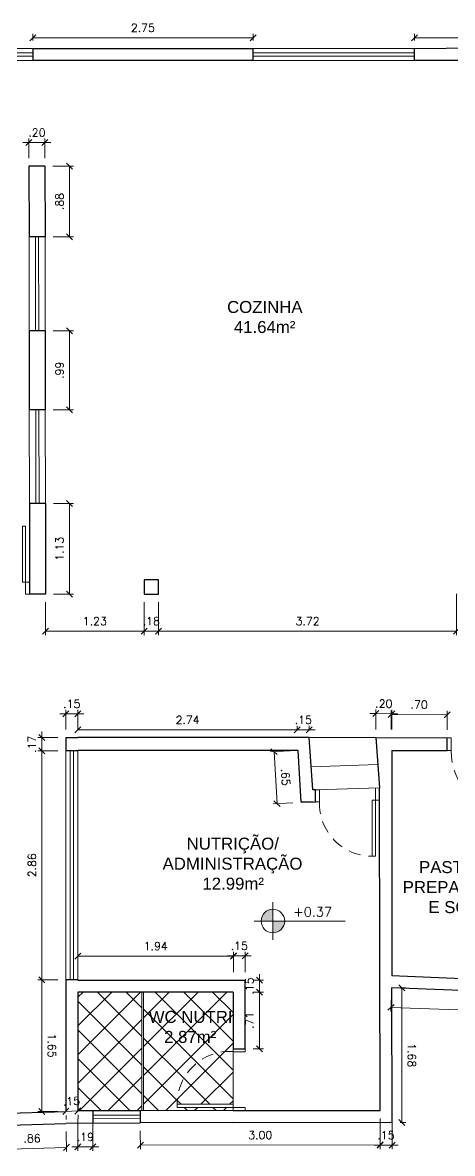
# Model space of a CAD drawing. Header units: centimetres. Extents: x 459.1 to 510, y 305.5 to 323.6.
# Drawn here: x 484.45 to 489.82, y 306.1 to 320.23 of the extents above; entities that cross this region are included whole.
import ezdxf
from ezdxf.enums import TextEntityAlignment as Align

# ---------------------------------------------------------------- set-up
doc = ezdxf.new("R2010")
doc.units = ezdxf.units.CM
doc.header["$LTSCALE"] = 0.8
doc.linetypes.add('CONTINU', pattern=[0])
doc.linetypes.add('HIDDEN', pattern=[9.525, 6.35, -3.175])
for name, color, linetype, lineweight in [('ARQ-ALVENARIA', 1, 'Continuous', 30), ('ARQ-ALVENARIA FINA', 1, 'Continuous', 20), ('ARQ-COTAS', 30, 'Continuous', 9), ('ARQ-ESQ-TRACEJADA', 2, 'HIDDEN', 9), ('ARQ-ESQUADRIA', 2, 'Continuous', 15), ('ARQ-HACHURA', 253, 'Continuous', 9), ('ARQ-JANELA', 3, 'CONTINU', 15), ('ARQ-MÓVEIS', 170, 'Continuous', 9), ('ARQ-PISO', 4, 'CONTINU', 0), ('ARQ-SÍMBOLOS', 2, 'Continuous', 15), ('ARQ-TEXTO2', 2, 'Continuous', 15), ('ARQ-TEXTO4', 4, 'Continuous', 30)]:
    doc.layers.add(name, color=color, linetype=linetype, lineweight=lineweight)
doc.styles.add('arial', font='arial.ttf')
doc.styles.add('ROMANS', font='romans.shx')
doc.styles.add('Romans_Anot', font='romans.shx')
doc.dimstyles.new('Escala 1-50', dxfattribs={"dimscale": 0.5, "dimtxt": 0.2, "dimasz": 0.15, "dimexe": 0.1, "dimexo": 0.2, "dimgap": 0.15, "dimtad": 1, "dimzin": 4, "dimdsep": 46, "dimtxsty": 'Romans_Anot', "dimblk": 'OBLIQUE', "dimcen": 0.25, "dimclrd": 256, "dimclre": 256, "dimclrt": 2, "dimadec": 0, "dimazin": 0, "dimtfac": 1, "dimtix": 1, "dimtmove": 2, "dimatfit": 3, "dimfxl": 1, "dimtfillclr": 256, "dimlwd": -1, "dimlwe": -1, "dimarcsym": 0})

# ---------------------------------------------------------------- blocks, each defined once
blk = doc.blocks.new('Nível_Planta')
at = {"layer": 'ARQ-SÍMBOLOS', "ltscale": 0.1}
h = blk.add_hatch(color=1, dxfattribs=at)
h.dxf.hatch_style = 1
h.paths.add_polyline_path([(-0.25, 0), (0, 0), (0, 0.25, 0.414214)])
h.paths.add_polyline_path([(0.25, 0), (0, 0), (0, -0.25, 0.414214)])
at = {"layer": 'ARQ-SÍMBOLOS', "color": 1}
for p, q in [((0, 0.4), (0, -0.4)), ((1.535, 0), (-0.4, 0))]:
    blk.add_line(p, q, dxfattribs=at)
at = {"layer": 'ARQ-SÍMBOLOS', "color": 1, "ltscale": 0.1}
blk.add_line((-0.25, 0), (0.25, 0), dxfattribs=at)
at = {"layer": 'ARQ-SÍMBOLOS', "color": 1}
blk.add_circle((0, 0), 0.25, dxfattribs=at)
at = {"layer": 'ARQ-TEXTO2', "style": 'ROMANS'}
blk.add_attdef('NIVEL-ACABADO', text='', height=0.2, dxfattribs=at).set_placement((0.432, 0.034), align=Align.BOTTOM_LEFT)
blk = doc.blocks.new('_Oblique')
at = {"color": 0, "linetype": 'ByBlock', "lineweight": -2}
blk.add_line((-0.5, -0.5), (0.5, 0.5), dxfattribs=at)
blk = doc.blocks.new('*D70')
at = {"layer": 'ARQ-COTAS', "ltscale": 0.03, "transparency": 16777216}
for p, q in [((484.735, 312.987), (484.735, 312.573)), ((485.965, 312.986), (485.965, 312.573)), ((484.735, 312.623), (485.965, 312.623))]:
    blk.add_line(p, q, dxfattribs=at)
at = {"layer": 'Defpoints', "color": 0, "lineweight": 5, "ltscale": 0.03, "transparency": 16777216}
for p in [(484.735, 313.087), (485.965, 313.086), (485.965, 312.623)]:
    blk.add_point(p, dxfattribs=at)
at = {"layer": 'ARQ-COTAS', "ltscale": 0.03, "transparency": 16777216, "xscale": 0.075, "yscale": 0.075, "zscale": 0.075, "rotation": 180}
blk.add_blockref('_Oblique', (484.735, 312.623), dxfattribs=at)
at = {"layer": 'ARQ-COTAS', "ltscale": 0.03, "transparency": 16777216, "xscale": 0.075, "yscale": 0.075, "zscale": 0.075}
blk.add_blockref('_Oblique', (485.965, 312.623), dxfattribs=at)
at = {"layer": 'ARQ-COTAS', "color": 2, "ltscale": 0.03, "transparency": 16777216, "insert": (485.35, 312.748), "char_height": 0.1, "attachment_point": 5, "style": 'Romans_Anot'}
blk.add_mtext('1.23', dxfattribs=at)
blk = doc.blocks.new('*D71')
at = {"layer": 'ARQ-COTAS', "ltscale": 0.03, "transparency": 16777216}
for p, q in [((485.965, 312.986), (485.965, 312.573)), ((486.145, 312.986), (486.145, 312.573)), ((485.965, 312.623), (485.89, 312.623)), ((485.965, 312.623), (486.145, 312.623)), ((486.145, 312.623), (486.22, 312.623))]:
    blk.add_line(p, q, dxfattribs=at)
at = {"layer": 'Defpoints', "color": 0, "lineweight": 5, "ltscale": 0.03, "transparency": 16777216}
for p in [(485.965, 313.086), (486.145, 313.086), (486.145, 312.623)]:
    blk.add_point(p, dxfattribs=at)
at = {"layer": 'ARQ-COTAS', "ltscale": 0.03, "transparency": 16777216, "xscale": 0.075, "yscale": 0.075, "zscale": 0.075}
blk.add_blockref('_Oblique', (485.965, 312.623), dxfattribs=at)
at = {"layer": 'ARQ-COTAS', "ltscale": 0.03, "transparency": 16777216, "xscale": 0.075, "yscale": 0.075, "zscale": 0.075, "rotation": 180}
blk.add_blockref('_Oblique', (486.145, 312.623), dxfattribs=at)
at = {"layer": 'ARQ-COTAS', "color": 2, "ltscale": 0.03, "transparency": 16777216, "insert": (486.055, 312.748), "char_height": 0.1, "attachment_point": 5, "style": 'Romans_Anot'}
blk.add_mtext('.18', dxfattribs=at)
blk = doc.blocks.new('*D72')
at = {"layer": 'ARQ-COTAS', "ltscale": 0.03, "transparency": 16777216}
for p, q in [((489.869, 313.091), (489.869, 312.573)), ((486.145, 312.986), (486.145, 312.573)), ((486.145, 312.623), (489.869, 312.623))]:
    blk.add_line(p, q, dxfattribs=at)
at = {"layer": 'Defpoints', "color": 0, "lineweight": 5, "ltscale": 0.03, "transparency": 16777216}
for p in [(486.145, 313.086), (489.869, 313.191), (489.869, 312.623)]:
    blk.add_point(p, dxfattribs=at)
at = {"layer": 'ARQ-COTAS', "ltscale": 0.03, "transparency": 16777216, "xscale": 0.075, "yscale": 0.075, "zscale": 0.075, "rotation": 180}
blk.add_blockref('_Oblique', (486.145, 312.623), dxfattribs=at)
at = {"layer": 'ARQ-COTAS', "ltscale": 0.03, "transparency": 16777216, "xscale": 0.075, "yscale": 0.075, "zscale": 0.075}
blk.add_blockref('_Oblique', (489.869, 312.623), dxfattribs=at)
at = {"layer": 'ARQ-COTAS', "color": 2, "ltscale": 0.03, "transparency": 16777216, "insert": (488.007, 312.748), "char_height": 0.1, "attachment_point": 5, "style": 'Romans_Anot'}
blk.add_mtext('3.72', dxfattribs=at)
blk = doc.blocks.new('*D93')
at = {"layer": 'ARQ-COTAS', "ltscale": 0.03, "transparency": 16777216}
for p, q in [((484.574, 320.007), (484.574, 320.089)), ((484.574, 320.039), (487.326, 320.039)), ((487.326, 320.007), (487.326, 320.089))]:
    blk.add_line(p, q, dxfattribs=at)
at = {"layer": 'Defpoints', "color": 0, "lineweight": 5, "ltscale": 0.03, "transparency": 16777216}
for p in [(487.326, 320.039), (484.574, 319.907), (487.326, 319.907)]:
    blk.add_point(p, dxfattribs=at)
at = {"layer": 'ARQ-COTAS', "ltscale": 0.03, "transparency": 16777216, "xscale": 0.075, "yscale": 0.075, "zscale": 0.075, "rotation": 180}
blk.add_blockref('_Oblique', (484.574, 320.039), dxfattribs=at)
at = {"layer": 'ARQ-COTAS', "ltscale": 0.03, "transparency": 16777216, "xscale": 0.075, "yscale": 0.075, "zscale": 0.075}
blk.add_blockref('_Oblique', (487.326, 320.039), dxfattribs=at)
at = {"layer": 'ARQ-COTAS', "color": 2, "ltscale": 0.03, "transparency": 16777216, "insert": (485.95, 320.164), "char_height": 0.1, "attachment_point": 5, "style": 'Romans_Anot'}
blk.add_mtext('2.75', dxfattribs=at)
blk = doc.blocks.new('*D95')
at = {"layer": 'ARQ-COTAS', "ltscale": 0.03, "transparency": 16777216}
for p, q in [((489.341, 320.007), (489.341, 320.089)), ((489.341, 320.039), (491.192, 320.039)), ((491.192, 320.023), (491.192, 320.089))]:
    blk.add_line(p, q, dxfattribs=at)
at = {"layer": 'Defpoints', "color": 0, "lineweight": 5, "ltscale": 0.03, "transparency": 16777216}
for p in [(491.192, 320.039), (489.341, 319.907), (491.192, 319.923)]:
    blk.add_point(p, dxfattribs=at)
at = {"layer": 'ARQ-COTAS', "ltscale": 0.03, "transparency": 16777216, "xscale": 0.075, "yscale": 0.075, "zscale": 0.075, "rotation": 180}
blk.add_blockref('_Oblique', (489.341, 320.039), dxfattribs=at)
at = {"layer": 'ARQ-COTAS', "ltscale": 0.03, "transparency": 16777216, "xscale": 0.075, "yscale": 0.075, "zscale": 0.075}
blk.add_blockref('_Oblique', (491.192, 320.039), dxfattribs=at)
at = {"layer": 'ARQ-COTAS', "color": 2, "ltscale": 0.03, "transparency": 16777216, "insert": (490.267, 320.164), "char_height": 0.1, "attachment_point": 5, "style": 'Romans_Anot'}
blk.add_mtext('1.85', dxfattribs=at)
blk = doc.blocks.new('*D156')
at = {"layer": 'ARQ-COTAS', "ltscale": 0.03, "transparency": 16777216}
for p, q in [((484.835, 314.217), (485.085, 314.217)), ((485.035, 313.087), (485.035, 314.217)), ((484.835, 313.087), (485.085, 313.087))]:
    blk.add_line(p, q, dxfattribs=at)
at = {"layer": 'Defpoints', "color": 0, "lineweight": 5, "ltscale": 0.03, "transparency": 16777216}
for p in [(484.735, 314.217), (485.035, 314.217), (484.735, 313.087)]:
    blk.add_point(p, dxfattribs=at)
at = {"layer": 'ARQ-COTAS', "ltscale": 0.03, "transparency": 16777216, "xscale": 0.075, "yscale": 0.075, "zscale": 0.075}
for p, rotation in [((485.035, 314.217), 90), ((485.035, 313.087), 270)]:
    blk.add_blockref('_Oblique', p, dxfattribs=dict(at, rotation=rotation))
at = {"layer": 'ARQ-COTAS', "color": 2, "ltscale": 0.03, "transparency": 16777216, "insert": (484.91, 313.652), "char_height": 0.1, "attachment_point": 5, "rotation": 90, "style": 'Romans_Anot'}
blk.add_mtext('1.13', dxfattribs=at)
blk = doc.blocks.new('*D158')
at = {"layer": 'ARQ-COTAS', "ltscale": 0.03, "transparency": 16777216}
for p, q in [((484.83, 316.379), (485.085, 316.379)), ((485.035, 315.389), (485.035, 316.379)), ((484.831, 315.389), (485.085, 315.389))]:
    blk.add_line(p, q, dxfattribs=at)
at = {"layer": 'Defpoints', "color": 0, "lineweight": 5, "ltscale": 0.03, "transparency": 16777216}
for p in [(484.73, 316.379), (485.035, 316.379), (484.731, 315.389)]:
    blk.add_point(p, dxfattribs=at)
at = {"layer": 'ARQ-COTAS', "ltscale": 0.03, "transparency": 16777216, "xscale": 0.075, "yscale": 0.075, "zscale": 0.075}
for p, rotation in [((485.035, 316.379), 90), ((485.035, 315.389), 270)]:
    blk.add_blockref('_Oblique', p, dxfattribs=dict(at, rotation=rotation))
at = {"layer": 'ARQ-COTAS', "color": 2, "ltscale": 0.03, "transparency": 16777216, "insert": (484.91, 315.884), "char_height": 0.1, "attachment_point": 5, "rotation": 90, "style": 'Romans_Anot'}
blk.add_mtext('.99', dxfattribs=at)
blk = doc.blocks.new('*D160')
at = {"layer": 'ARQ-COTAS', "ltscale": 0.03, "transparency": 16777216}
for p, q in [((484.826, 318.435), (485.085, 318.435)), ((485.035, 317.551), (485.035, 318.435)), ((484.828, 317.551), (485.085, 317.551))]:
    blk.add_line(p, q, dxfattribs=at)
at = {"layer": 'Defpoints', "color": 0, "lineweight": 5, "ltscale": 0.03, "transparency": 16777216}
for p in [(484.726, 318.435), (485.035, 318.435), (484.728, 317.551)]:
    blk.add_point(p, dxfattribs=at)
at = {"layer": 'ARQ-COTAS', "ltscale": 0.03, "transparency": 16777216, "xscale": 0.075, "yscale": 0.075, "zscale": 0.075}
for p, rotation in [((485.035, 318.435), 90), ((485.035, 317.551), 270)]:
    blk.add_blockref('_Oblique', p, dxfattribs=dict(at, rotation=rotation))
at = {"layer": 'ARQ-COTAS', "color": 2, "ltscale": 0.03, "transparency": 16777216, "insert": (484.91, 317.993), "char_height": 0.1, "attachment_point": 5, "rotation": 90, "style": 'Romans_Anot'}
blk.add_mtext('.88', dxfattribs=at)
blk = doc.blocks.new('*D161')
at = {"layer": 'ARQ-COTAS', "ltscale": 0.03, "transparency": 16777216}
for p, q in [((484.527, 318.73), (484.452, 318.73)), ((484.527, 318.535), (484.527, 318.78)), ((484.527, 318.73), (484.727, 318.73)), ((484.727, 318.535), (484.727, 318.78)), ((484.727, 318.73), (484.802, 318.73))]:
    blk.add_line(p, q, dxfattribs=at)
at = {"layer": 'Defpoints', "color": 0, "lineweight": 5, "ltscale": 0.03, "transparency": 16777216}
for p in [(484.727, 318.73), (484.527, 318.435), (484.727, 318.435)]:
    blk.add_point(p, dxfattribs=at)
at = {"layer": 'ARQ-COTAS', "ltscale": 0.03, "transparency": 16777216, "xscale": 0.075, "yscale": 0.075, "zscale": 0.075}
blk.add_blockref('_Oblique', (484.527, 318.73), dxfattribs=at)
at = {"layer": 'ARQ-COTAS', "ltscale": 0.03, "transparency": 16777216, "xscale": 0.075, "yscale": 0.075, "zscale": 0.075, "rotation": 180}
blk.add_blockref('_Oblique', (484.727, 318.73), dxfattribs=at)
at = {"layer": 'ARQ-COTAS', "color": 2, "ltscale": 0.03, "transparency": 16777216, "insert": (484.627, 318.855), "char_height": 0.1, "attachment_point": 5, "style": 'Romans_Anot'}
blk.add_mtext('.20', dxfattribs=at)
blk = doc.blocks.new('*D196')
at = {"layer": 'ARQ-COTAS', "ltscale": 0.03, "transparency": 16777216}
for p, q in [((484.136, 306.346), (484.143, 306.096)), ((484.991, 306.37), (484.998, 306.121)), ((484.142, 306.146), (484.997, 306.171))]:
    blk.add_line(p, q, dxfattribs=at)
at = {"layer": 'Defpoints', "color": 0, "lineweight": 5, "ltscale": 0.03, "transparency": 16777216}
for p in [(484.133, 306.445), (484.988, 306.47), (484.997, 306.171)]:
    blk.add_point(p, dxfattribs=at)
at = {"layer": 'ARQ-COTAS', "ltscale": 0.03, "transparency": 16777216, "xscale": 0.075, "yscale": 0.075, "zscale": 0.075}
for p, rotation in [((484.142, 306.146), 181.6686792565692), ((484.997, 306.171), 1.668679256569256)]:
    blk.add_blockref('_Oblique', p, dxfattribs=dict(at, rotation=rotation))
at = {"layer": 'ARQ-COTAS', "color": 2, "ltscale": 0.03, "transparency": 16777216, "insert": (484.566, 306.283), "char_height": 0.1, "attachment_point": 5, "rotation": 1.6687, "style": 'Romans_Anot'}
blk.add_mtext('.86', dxfattribs=at)
blk = doc.blocks.new('*D200')
at = {"layer": 'ARQ-COTAS', "ltscale": 0.03, "transparency": 16777216}
for p, q in [((484.988, 306.62), (484.913, 306.617)), ((484.988, 306.62), (485.138, 306.627)), ((484.993, 306.521), (484.99, 306.57)), ((485.138, 306.627), (485.213, 306.63)), ((485.143, 306.527), (485.14, 306.577))]:
    blk.add_line(p, q, dxfattribs=at)
at = {"layer": 'Defpoints', "color": 0, "lineweight": 5, "ltscale": 0.03, "transparency": 16777216}
for p in [(484.988, 306.62), (485.138, 306.627), (485.138, 306.627)]:
    blk.add_point(p, dxfattribs=at)
at = {"layer": 'ARQ-COTAS', "ltscale": 0.03, "transparency": 16777216, "xscale": 0.075, "yscale": 0.075, "zscale": 0.075}
for p, rotation in [((484.988, 306.62), 2.547277321064492), ((485.138, 306.627), 182.5472773210645)]:
    blk.add_blockref('_Oblique', p, dxfattribs=dict(at, rotation=rotation))
at = {"layer": 'ARQ-COTAS', "color": 2, "ltscale": 0.03, "transparency": 16777216, "insert": (485.058, 306.748), "char_height": 0.1, "attachment_point": 5, "rotation": 2.5473, "style": 'Romans_Anot'}
blk.add_mtext('.15', dxfattribs=at)
blk = doc.blocks.new('*D201')
at = {"layer": 'ARQ-COTAS', "ltscale": 0.03, "transparency": 16777216}
for p, q in [((485.138, 306.527), (485.138, 306.126)), ((485.323, 306.527), (485.323, 306.126)), ((485.138, 306.176), (485.063, 306.176)), ((485.138, 306.176), (485.323, 306.176)), ((485.323, 306.176), (485.398, 306.176))]:
    blk.add_line(p, q, dxfattribs=at)
at = {"layer": 'Defpoints', "color": 0, "lineweight": 5, "ltscale": 0.03, "transparency": 16777216}
for p in [(485.138, 306.627), (485.323, 306.627), (485.323, 306.176)]:
    blk.add_point(p, dxfattribs=at)
at = {"layer": 'ARQ-COTAS', "ltscale": 0.03, "transparency": 16777216, "xscale": 0.075, "yscale": 0.075, "zscale": 0.075}
blk.add_blockref('_Oblique', (485.138, 306.176), dxfattribs=at)
at = {"layer": 'ARQ-COTAS', "ltscale": 0.03, "transparency": 16777216, "xscale": 0.075, "yscale": 0.075, "zscale": 0.075, "rotation": 180}
blk.add_blockref('_Oblique', (485.323, 306.176), dxfattribs=at)
at = {"layer": 'ARQ-COTAS', "color": 2, "ltscale": 0.03, "transparency": 16777216, "insert": (485.231, 306.301), "char_height": 0.1, "attachment_point": 5, "style": 'Romans_Anot'}
blk.add_mtext('.19', dxfattribs=at)
blk = doc.blocks.new('*D204')
at = {"layer": 'ARQ-COTAS', "ltscale": 0.03, "transparency": 16777216}
for p, q in [((485.918, 306.376), (485.919, 306.147)), ((488.914, 306.381), (488.914, 306.152)), ((485.919, 306.197), (488.914, 306.202))]:
    blk.add_line(p, q, dxfattribs=at)
at = {"layer": 'Defpoints', "color": 0, "lineweight": 5, "ltscale": 0.03, "transparency": 16777216}
for p in [(485.918, 306.476), (488.913, 306.481), (488.914, 306.202)]:
    blk.add_point(p, dxfattribs=at)
at = {"layer": 'ARQ-COTAS', "ltscale": 0.03, "transparency": 16777216, "xscale": 0.075, "yscale": 0.075, "zscale": 0.075}
for p, rotation in [((485.919, 306.197), 180.1036631244511), ((488.914, 306.202), 0.1036631244511221)]:
    blk.add_blockref('_Oblique', p, dxfattribs=dict(at, rotation=rotation))
at = {"layer": 'ARQ-COTAS', "color": 2, "ltscale": 0.03, "transparency": 16777216, "insert": (487.416, 306.325), "char_height": 0.1, "attachment_point": 5, "rotation": 0.1037, "style": 'Romans_Anot'}
blk.add_mtext('3.00', dxfattribs=at)
blk = doc.blocks.new('*D205')
at = {"layer": 'ARQ-COTAS', "ltscale": 0.03, "transparency": 16777216}
for p, q in [((488.912, 306.532), (488.912, 306.148)), ((489.062, 306.532), (489.062, 306.148)), ((488.912, 306.198), (488.837, 306.198)), ((488.912, 306.198), (489.062, 306.198)), ((489.062, 306.198), (489.137, 306.198))]:
    blk.add_line(p, q, dxfattribs=at)
at = {"layer": 'Defpoints', "color": 0, "lineweight": 5, "ltscale": 0.03, "transparency": 16777216}
for p in [(488.912, 306.632), (489.062, 306.632), (489.062, 306.198)]:
    blk.add_point(p, dxfattribs=at)
at = {"layer": 'ARQ-COTAS', "ltscale": 0.03, "transparency": 16777216, "xscale": 0.075, "yscale": 0.075, "zscale": 0.075}
blk.add_blockref('_Oblique', (488.912, 306.198), dxfattribs=at)
at = {"layer": 'ARQ-COTAS', "ltscale": 0.03, "transparency": 16777216, "xscale": 0.075, "yscale": 0.075, "zscale": 0.075, "rotation": 180}
blk.add_blockref('_Oblique', (489.062, 306.198), dxfattribs=at)
at = {"layer": 'ARQ-COTAS', "color": 2, "ltscale": 0.03, "transparency": 16777216, "insert": (488.987, 306.323), "char_height": 0.1, "attachment_point": 5, "style": 'Romans_Anot'}
blk.add_mtext('.15', dxfattribs=at)
blk = doc.blocks.new('*D207')
at = {"layer": 'ARQ-COTAS', "ltscale": 0.03, "transparency": 16777216}
for p, q in [((489.159, 308.163), (489.233, 308.163)), ((489.183, 308.163), (489.186, 306.482)), ((489.162, 306.482), (489.236, 306.482))]:
    blk.add_line(p, q, dxfattribs=at)
at = {"layer": 'Defpoints', "color": 0, "lineweight": 5, "ltscale": 0.03, "transparency": 16777216}
for p in [(489.059, 308.163), (489.062, 306.482), (489.186, 306.482)]:
    blk.add_point(p, dxfattribs=at)
at = {"layer": 'ARQ-COTAS', "ltscale": 0.03, "transparency": 16777216, "xscale": 0.075, "yscale": 0.075, "zscale": 0.075}
for p, rotation in [((489.183, 308.163), 90.09984940883992), ((489.186, 306.482), 270.0998494088399)]:
    blk.add_blockref('_Oblique', p, dxfattribs=dict(at, rotation=rotation))
at = {"layer": 'ARQ-COTAS', "color": 2, "ltscale": 0.03, "transparency": 16777216, "insert": (489.309, 307.323), "char_height": 0.1, "attachment_point": 5, "rotation": 270.0998, "style": 'Romans_Anot'}
blk.add_mtext('1.68', dxfattribs=at)
blk = doc.blocks.new('*D208')
at = {"layer": 'ARQ-COTAS', "ltscale": 0.03, "transparency": 16777216}
for p, q in [((489.056, 308.063), (489.048, 307.87)), ((489.05, 307.92), (491.551, 307.826)), ((491.556, 307.969), (491.549, 307.776))]:
    blk.add_line(p, q, dxfattribs=at)
at = {"layer": 'Defpoints', "color": 0, "lineweight": 5, "ltscale": 0.03, "transparency": 16777216}
for p in [(489.059, 308.163), (491.56, 308.069), (491.551, 307.826)]:
    blk.add_point(p, dxfattribs=at)
at = {"layer": 'ARQ-COTAS', "ltscale": 0.03, "transparency": 16777216, "xscale": 0.075, "yscale": 0.075, "zscale": 0.075}
for p, rotation in [((489.05, 307.92), 177.8586615851163), ((491.551, 307.826), 357.8586615851163)]:
    blk.add_blockref('_Oblique', p, dxfattribs=dict(at, rotation=rotation))
at = {"layer": 'ARQ-COTAS', "color": 2, "ltscale": 0.03, "transparency": 16777216, "insert": (490.305, 307.998), "char_height": 0.1, "attachment_point": 5, "rotation": 357.8587, "style": 'Romans_Anot'}
blk.add_mtext('2.50', dxfattribs=at)
blk = doc.blocks.new('*D310')
at = {"layer": 'ARQ-COTAS', "ltscale": 0.03, "transparency": 16777216}
for p, q in [((484.888, 308.267), (484.639, 308.267)), ((484.689, 308.267), (484.689, 306.62)), ((484.888, 306.62), (484.639, 306.62))]:
    blk.add_line(p, q, dxfattribs=at)
at = {"layer": 'Defpoints', "color": 0, "lineweight": 5, "ltscale": 0.03, "transparency": 16777216}
for p in [(484.988, 308.267), (484.689, 306.62), (484.988, 306.62)]:
    blk.add_point(p, dxfattribs=at)
at = {"layer": 'ARQ-COTAS', "ltscale": 0.03, "transparency": 16777216, "xscale": 0.075, "yscale": 0.075, "zscale": 0.075}
for p, rotation in [((484.689, 308.267), 90.00026443192108), ((484.689, 306.62), 270.000264431921)]:
    blk.add_blockref('_Oblique', p, dxfattribs=dict(at, rotation=rotation))
at = {"layer": 'ARQ-COTAS', "color": 2, "ltscale": 0.03, "transparency": 16777216, "insert": (484.814, 307.444), "char_height": 0.1, "attachment_point": 5, "rotation": 270.0003, "style": 'Romans_Anot'}
blk.add_mtext('1.65', dxfattribs=at)
blk = doc.blocks.new('*D311')
at = {"layer": 'ARQ-COTAS', "ltscale": 0.03, "transparency": 16777216}
for p, q in [((484.888, 311.127), (484.64, 311.127)), ((484.69, 308.267), (484.69, 311.127)), ((484.888, 308.267), (484.64, 308.267))]:
    blk.add_line(p, q, dxfattribs=at)
at = {"layer": 'Defpoints', "color": 0, "lineweight": 5, "ltscale": 0.03, "transparency": 16777216}
for p in [(484.69, 311.127), (484.988, 311.127), (484.988, 308.267)]:
    blk.add_point(p, dxfattribs=at)
at = {"layer": 'ARQ-COTAS', "ltscale": 0.03, "transparency": 16777216, "xscale": 0.075, "yscale": 0.075, "zscale": 0.075}
for p, rotation in [((484.69, 311.127), 90), ((484.69, 308.267), 270)]:
    blk.add_blockref('_Oblique', p, dxfattribs=dict(at, rotation=rotation))
at = {"layer": 'ARQ-COTAS', "color": 2, "ltscale": 0.03, "transparency": 16777216, "insert": (484.565, 309.697), "char_height": 0.1, "attachment_point": 5, "rotation": 90, "style": 'Romans_Anot'}
blk.add_mtext('2.86', dxfattribs=at)
blk = doc.blocks.new('*D312')
at = {"layer": 'ARQ-COTAS', "ltscale": 0.03, "transparency": 16777216}
for p, q in [((484.69, 311.292), (484.69, 311.367)), ((484.888, 311.292), (484.64, 311.292)), ((484.69, 311.292), (484.69, 311.127)), ((484.888, 311.127), (484.64, 311.127)), ((484.69, 311.127), (484.69, 311.052))]:
    blk.add_line(p, q, dxfattribs=at)
at = {"layer": 'Defpoints', "color": 0, "lineweight": 5, "ltscale": 0.03, "transparency": 16777216}
for p in [(484.988, 311.292), (484.69, 311.127), (484.988, 311.127)]:
    blk.add_point(p, dxfattribs=at)
at = {"layer": 'ARQ-COTAS', "ltscale": 0.03, "transparency": 16777216, "xscale": 0.075, "yscale": 0.075, "zscale": 0.075}
for p, rotation in [((484.69, 311.292), 270), ((484.69, 311.127), 90)]:
    blk.add_blockref('_Oblique', p, dxfattribs=dict(at, rotation=rotation))
at = {"layer": 'ARQ-COTAS', "color": 2, "ltscale": 0.03, "transparency": 16777216, "insert": (484.565, 311.21), "char_height": 0.1, "attachment_point": 5, "rotation": 90, "style": 'Romans_Anot'}
blk.add_mtext('.17', dxfattribs=at)
blk = doc.blocks.new('*D315')
at = {"layer": 'ARQ-COTAS', "ltscale": 0.03, "transparency": 16777216}
for p, q in [((487.327, 308.262), (487.456, 308.262)), ((487.406, 308.262), (487.406, 308.337)), ((487.406, 308.262), (487.406, 308.112)), ((487.327, 308.112), (487.456, 308.112)), ((487.406, 308.112), (487.406, 308.037))]:
    blk.add_line(p, q, dxfattribs=at)
at = {"layer": 'Defpoints', "color": 0, "lineweight": 5, "ltscale": 0.03, "transparency": 16777216}
for p in [(487.227, 308.262), (487.227, 308.112), (487.406, 308.112)]:
    blk.add_point(p, dxfattribs=at)
at = {"layer": 'ARQ-COTAS', "ltscale": 0.03, "transparency": 16777216, "xscale": 0.075, "yscale": 0.075, "zscale": 0.075}
for p, rotation in [((487.406, 308.262), 270), ((487.406, 308.112), 90)]:
    blk.add_blockref('_Oblique', p, dxfattribs=dict(at, rotation=rotation))
at = {"layer": 'ARQ-COTAS', "color": 2, "ltscale": 0.03, "transparency": 16777216, "insert": (487.281, 308.187), "char_height": 0.1, "attachment_point": 5, "rotation": 90, "style": 'Romans_Anot'}
blk.add_mtext('.15', dxfattribs=at)
blk = doc.blocks.new('*D316')
at = {"layer": 'ARQ-COTAS', "ltscale": 0.03, "transparency": 16777216}
for p, q in [((487.327, 308.112), (487.457, 308.112)), ((487.407, 308.112), (487.407, 307.402)), ((487.327, 307.402), (487.457, 307.402))]:
    blk.add_line(p, q, dxfattribs=at)
at = {"layer": 'Defpoints', "color": 0, "lineweight": 5, "ltscale": 0.03, "transparency": 16777216}
for p in [(487.227, 308.112), (487.227, 307.402), (487.407, 307.402)]:
    blk.add_point(p, dxfattribs=at)
at = {"layer": 'ARQ-COTAS', "ltscale": 0.03, "transparency": 16777216, "xscale": 0.075, "yscale": 0.075, "zscale": 0.075}
for p, rotation in [((487.407, 308.112), 90), ((487.407, 307.402), 270)]:
    blk.add_blockref('_Oblique', p, dxfattribs=dict(at, rotation=rotation))
at = {"layer": 'ARQ-COTAS', "color": 2, "ltscale": 0.03, "transparency": 16777216, "insert": (487.282, 307.757), "char_height": 0.1, "attachment_point": 5, "rotation": 90, "style": 'Romans_Anot'}
blk.add_mtext('.71', dxfattribs=at)
blk = doc.blocks.new('*D317')
at = {"layer": 'ARQ-COTAS', "ltscale": 0.03, "transparency": 16777216}
for p, q in [((484.988, 311.59), (484.913, 311.59)), ((484.988, 311.392), (484.988, 311.64)), ((484.988, 311.59), (485.138, 311.59)), ((485.138, 311.392), (485.138, 311.64)), ((485.138, 311.59), (485.213, 311.59))]:
    blk.add_line(p, q, dxfattribs=at)
at = {"layer": 'Defpoints', "color": 0, "lineweight": 5, "ltscale": 0.03, "transparency": 16777216}
for p in [(485.138, 311.59), (484.988, 311.292), (485.138, 311.292)]:
    blk.add_point(p, dxfattribs=at)
at = {"layer": 'ARQ-COTAS', "ltscale": 0.03, "transparency": 16777216, "xscale": 0.075, "yscale": 0.075, "zscale": 0.075}
blk.add_blockref('_Oblique', (484.988, 311.59), dxfattribs=at)
at = {"layer": 'ARQ-COTAS', "ltscale": 0.03, "transparency": 16777216, "xscale": 0.075, "yscale": 0.075, "zscale": 0.075, "rotation": 180}
blk.add_blockref('_Oblique', (485.138, 311.59), dxfattribs=at)
at = {"layer": 'ARQ-COTAS', "color": 2, "ltscale": 0.03, "transparency": 16777216, "insert": (485.063, 311.715), "char_height": 0.1, "attachment_point": 5, "style": 'Romans_Anot'}
blk.add_mtext('.15', dxfattribs=at)
blk = doc.blocks.new('*D319')
at = {"layer": 'ARQ-COTAS', "ltscale": 0.03, "transparency": 16777216}
for p, q in [((485.138, 311.392), (485.138, 311.438)), ((485.138, 311.388), (487.879, 311.388)), ((487.879, 311.392), (487.879, 311.438))]:
    blk.add_line(p, q, dxfattribs=at)
at = {"layer": 'Defpoints', "color": 0, "lineweight": 5, "ltscale": 0.03, "transparency": 16777216}
for p in [(487.879, 311.388), (485.138, 311.292), (487.879, 311.292)]:
    blk.add_point(p, dxfattribs=at)
at = {"layer": 'ARQ-COTAS', "ltscale": 0.03, "transparency": 16777216, "xscale": 0.075, "yscale": 0.075, "zscale": 0.075, "rotation": 180}
blk.add_blockref('_Oblique', (485.138, 311.388), dxfattribs=at)
at = {"layer": 'ARQ-COTAS', "ltscale": 0.03, "transparency": 16777216, "xscale": 0.075, "yscale": 0.075, "zscale": 0.075}
blk.add_blockref('_Oblique', (487.879, 311.388), dxfattribs=at)
at = {"layer": 'ARQ-COTAS', "color": 2, "ltscale": 0.03, "transparency": 16777216, "insert": (486.509, 311.513), "char_height": 0.1, "attachment_point": 5, "style": 'Romans_Anot'}
blk.add_mtext('2.74', dxfattribs=at)
blk = doc.blocks.new('*D320')
at = {"layer": 'ARQ-COTAS', "ltscale": 0.03, "transparency": 16777216}
for p, q in [((487.879, 311.389), (487.804, 311.389)), ((487.879, 311.392), (487.879, 311.439)), ((487.879, 311.389), (488.028, 311.389)), ((488.028, 311.392), (488.028, 311.439)), ((488.028, 311.389), (488.103, 311.389))]:
    blk.add_line(p, q, dxfattribs=at)
at = {"layer": 'Defpoints', "color": 0, "lineweight": 5, "ltscale": 0.03, "transparency": 16777216}
for p in [(488.028, 311.389), (487.879, 311.292), (488.028, 311.292)]:
    blk.add_point(p, dxfattribs=at)
at = {"layer": 'ARQ-COTAS', "ltscale": 0.03, "transparency": 16777216, "xscale": 0.075, "yscale": 0.075, "zscale": 0.075}
blk.add_blockref('_Oblique', (487.879, 311.389), dxfattribs=at)
at = {"layer": 'ARQ-COTAS', "ltscale": 0.03, "transparency": 16777216, "xscale": 0.075, "yscale": 0.075, "zscale": 0.075, "rotation": 180}
blk.add_blockref('_Oblique', (488.028, 311.389), dxfattribs=at)
at = {"layer": 'ARQ-COTAS', "color": 2, "ltscale": 0.03, "transparency": 16777216, "insert": (487.954, 311.514), "char_height": 0.1, "attachment_point": 5, "style": 'Romans_Anot'}
blk.add_mtext('.15', dxfattribs=at)
blk = doc.blocks.new('*D321')
at = {"layer": 'ARQ-COTAS', "ltscale": 0.03, "transparency": 16777216}
for p, q in [((487.788, 311.127), (487.539, 311.113)), ((487.589, 311.116), (487.626, 310.467)), ((487.825, 310.478), (487.576, 310.464))]:
    blk.add_line(p, q, dxfattribs=at)
at = {"layer": 'Defpoints', "color": 0, "lineweight": 5, "ltscale": 0.03, "transparency": 16777216}
for p in [(487.888, 311.133), (487.626, 310.467), (487.925, 310.484)]:
    blk.add_point(p, dxfattribs=at)
at = {"layer": 'ARQ-COTAS', "ltscale": 0.03, "transparency": 16777216, "xscale": 0.075, "yscale": 0.075, "zscale": 0.075}
for p, rotation in [((487.589, 311.116), 93.27003716065151), ((487.626, 310.467), 273.2700371606516)]:
    blk.add_blockref('_Oblique', p, dxfattribs=dict(at, rotation=rotation))
at = {"layer": 'ARQ-COTAS', "color": 2, "ltscale": 0.03, "transparency": 16777216, "insert": (487.733, 310.799), "char_height": 0.1, "attachment_point": 5, "rotation": 273.27, "style": 'Romans_Anot'}
blk.add_mtext('.65', dxfattribs=at)
blk = doc.blocks.new('*D396')
at = {"layer": 'ARQ-COTAS', "ltscale": 0.03, "transparency": 16777216}
for p, q in [((485.138, 308.362), (485.138, 308.612)), ((485.138, 308.562), (487.082, 308.562)), ((487.082, 308.362), (487.082, 308.612))]:
    blk.add_line(p, q, dxfattribs=at)
at = {"layer": 'Defpoints', "color": 0, "lineweight": 5, "ltscale": 0.03, "transparency": 16777216}
for p in [(487.082, 308.562), (485.138, 308.262), (487.082, 308.262)]:
    blk.add_point(p, dxfattribs=at)
at = {"layer": 'ARQ-COTAS', "ltscale": 0.03, "transparency": 16777216, "xscale": 0.075, "yscale": 0.075, "zscale": 0.075, "rotation": 180}
blk.add_blockref('_Oblique', (485.138, 308.562), dxfattribs=at)
at = {"layer": 'ARQ-COTAS', "ltscale": 0.03, "transparency": 16777216, "xscale": 0.075, "yscale": 0.075, "zscale": 0.075}
blk.add_blockref('_Oblique', (487.082, 308.562), dxfattribs=at)
at = {"layer": 'ARQ-COTAS', "color": 2, "ltscale": 0.03, "transparency": 16777216, "insert": (486.11, 308.687), "char_height": 0.1, "attachment_point": 5, "style": 'Romans_Anot'}
blk.add_mtext('1.94', dxfattribs=at)
blk = doc.blocks.new('*D398')
at = {"layer": 'ARQ-COTAS', "ltscale": 0.03, "transparency": 16777216}
for p, q in [((487.082, 308.565), (487.007, 308.565)), ((487.082, 308.362), (487.082, 308.615)), ((487.082, 308.565), (487.227, 308.565)), ((487.227, 308.362), (487.227, 308.615)), ((487.227, 308.565), (487.302, 308.565))]:
    blk.add_line(p, q, dxfattribs=at)
at = {"layer": 'Defpoints', "color": 0, "lineweight": 5, "ltscale": 0.03, "transparency": 16777216}
for p in [(487.227, 308.565), (487.082, 308.262), (487.227, 308.262)]:
    blk.add_point(p, dxfattribs=at)
at = {"layer": 'ARQ-COTAS', "ltscale": 0.03, "transparency": 16777216, "xscale": 0.075, "yscale": 0.075, "zscale": 0.075}
blk.add_blockref('_Oblique', (487.082, 308.565), dxfattribs=at)
at = {"layer": 'ARQ-COTAS', "ltscale": 0.03, "transparency": 16777216, "xscale": 0.075, "yscale": 0.075, "zscale": 0.075, "rotation": 180}
blk.add_blockref('_Oblique', (487.227, 308.565), dxfattribs=at)
at = {"layer": 'ARQ-COTAS', "color": 2, "ltscale": 0.03, "transparency": 16777216, "insert": (487.155, 308.69), "char_height": 0.1, "attachment_point": 5, "style": 'Romans_Anot'}
blk.add_mtext('.15', dxfattribs=at)
blk = doc.blocks.new('*D408')
at = {"layer": 'ARQ-COTAS', "ltscale": 0.03, "transparency": 16777216}
for p, q in [((488.859, 311.592), (488.784, 311.592)), ((488.858, 311.392), (488.859, 311.642)), ((488.859, 311.592), (489.06, 311.591)), ((489.059, 311.392), (489.06, 311.641)), ((489.06, 311.591), (489.135, 311.591))]:
    blk.add_line(p, q, dxfattribs=at)
at = {"layer": 'Defpoints', "color": 0, "lineweight": 5, "ltscale": 0.03, "transparency": 16777216}
for p in [(489.06, 311.591), (488.858, 311.292), (489.059, 311.292)]:
    blk.add_point(p, dxfattribs=at)
at = {"layer": 'ARQ-COTAS', "ltscale": 0.03, "transparency": 16777216, "xscale": 0.075, "yscale": 0.075, "zscale": 0.075}
for p, rotation in [((488.859, 311.592), 359.8212202138828), ((489.06, 311.591), 179.8212202138828)]:
    blk.add_blockref('_Oblique', p, dxfattribs=dict(at, rotation=rotation))
at = {"layer": 'ARQ-COTAS', "color": 2, "ltscale": 0.03, "transparency": 16777216, "insert": (488.96, 311.717), "char_height": 0.1, "attachment_point": 5, "rotation": 359.8212, "style": 'Romans_Anot'}
blk.add_mtext('.20', dxfattribs=at)
blk = doc.blocks.new('*D409')
at = {"layer": 'ARQ-COTAS', "ltscale": 0.03, "transparency": 16777216}
for p, q in [((489.05, 311.392), (489.05, 311.631)), ((489.05, 311.581), (489.75, 311.579)), ((489.75, 311.39), (489.751, 311.629))]:
    blk.add_line(p, q, dxfattribs=at)
at = {"layer": 'Defpoints', "color": 0, "lineweight": 5, "ltscale": 0.03, "transparency": 16777216}
for p in [(489.75, 311.579), (489.049, 311.292), (489.75, 311.29)]:
    blk.add_point(p, dxfattribs=at)
at = {"layer": 'ARQ-COTAS', "ltscale": 0.03, "transparency": 16777216, "xscale": 0.075, "yscale": 0.075, "zscale": 0.075}
for p, rotation in [((489.05, 311.581), 179.8212202138897), ((489.75, 311.579), 359.8212202138898)]:
    blk.add_blockref('_Oblique', p, dxfattribs=dict(at, rotation=rotation))
at = {"layer": 'ARQ-COTAS', "color": 2, "ltscale": 0.03, "transparency": 16777216, "insert": (489.401, 311.705), "char_height": 0.1, "attachment_point": 5, "rotation": 359.8212, "style": 'Romans_Anot'}
blk.add_mtext('.70', dxfattribs=at)

msp = doc.modelspace()

# ---------------------------------------------------------------- hatches: boundary and pattern name
at = {"layer": 'ARQ-HACHURA', "ltscale": 0.03, "transparency": 33554687}
h = msp.add_hatch(dxfattribs=at)
h.set_pattern_fill('ANSI37', color=256, scale=0.08, angle=270)
h.paths.add_polyline_path([(493.781, 310.28), (493.336, 310.28), (493.336, 310.3), (493.316, 310.3), (493.317, 310.384), (491.705, 310.373), (491.705, 309.66), (493.302, 309.66), (493.306, 309.855), (493.326, 309.855, 0.405729)])
h.paths.add_polyline_path([(493.795, 310.97), (493.35, 310.97), (493.35, 310.99), (493.33, 310.99), (493.333, 311.144), (491.705, 311.133), (491.705, 310.78), (491.913, 310.78), (491.913, 310.786), (491.921, 310.786), (492.018, 310.812), (492.018, 310.816), (492.026, 310.816), (492.026, 310.723), (492.018, 310.723), (492.018, 310.727), (491.921, 310.753), (491.913, 310.753), (491.913, 310.759), (491.705, 310.759), (491.705, 310.393), (493.318, 310.404), (493.321, 310.545), (493.341, 310.545, 0.406388)])
h.paths.add_polyline_path([(487.077, 307.37), (487.077, 307.402), (487.077, 308.112), (485.958, 308.112), (485.958, 306.629), (487.077, 306.632), (487.077, 306.67), (486.377, 306.67), (486.377, 306.71, -0.431544)])
h.paths.add_polyline_path([(485.938, 308.112), (485.138, 308.112), (485.138, 306.627), (485.323, 306.627), (485.918, 306.629), (485.938, 306.629)])
h.paths.add_polyline_path([(492.93, 307.169), (492.91, 307.169), (492.91, 307.282), (491.71, 307.282), (491.71, 306.572), (492.91, 306.559), (492.91, 306.724), (492.93, 306.724), (492.93, 306.744), (493.375, 306.744, 0.427723)])
h.paths.add_polyline_path([(493.375, 307.84), (492.93, 307.84), (492.93, 307.86), (492.91, 307.86), (492.91, 307.972), (491.71, 307.972), (491.71, 307.302), (492.91, 307.302), (492.91, 307.415), (492.93, 307.415, 0.400612)])
h.paths.add_polyline_path([(493.53, 308.685), (492.93, 308.685), (492.93, 308.705), (492.91, 308.705), (492.91, 308.776), (491.71, 308.776), (491.71, 308.382), (491.918, 308.382), (491.918, 308.388), (491.926, 308.388), (492.023, 308.414), (492.023, 308.418), (492.031, 308.418), (492.031, 308.325), (492.023, 308.325), (492.023, 308.329), (491.926, 308.355), (491.918, 308.355), (491.918, 308.361), (491.71, 308.361), (491.71, 307.992), (492.91, 307.992), (492.91, 308.105), (492.93, 308.105, 0.404302)])
h.paths.add_polyline_path([(493.321, 309.61), (493.321, 309.61), (493.301, 309.61), (493.302, 309.64), (491.705, 309.64), (491.705, 308.92), (493.287, 308.92), (493.292, 309.165), (493.312, 309.165), (493.312, 309.185), (493.757, 309.185, 0.422113)])
h.paths.add_polyline_path([(494.551, 308.776), (492.93, 308.776), (492.93, 308.705), (493.53, 308.705), (493.53, 308.685, -0.404302), (492.93, 308.105), (492.93, 307.86), (492.93, 307.86), (493.375, 307.86), (493.375, 307.84, -0.400612), (492.93, 307.415), (492.93, 307.169, -0.427723), (493.375, 306.744), (493.375, 306.724), (492.93, 306.724), (492.93, 306.559), (495.69, 306.529), (495.928, 307.959), (495.934, 307.999, -0.445555), (495.349, 308.649), (495.349, 308.689), (496.049, 308.689), (496.056, 308.729), (496.061, 308.758), (495.162, 308.758), (495.162, 307.858), (494.712, 307.858), (494.712, 307.306), (494.561, 307.336)])
h.paths.add_polyline_path([(496.479, 311.321), (494.667, 311.205), (494.667, 311.115), (494.527, 311.115), (493.755, 311.147), (493.353, 311.144), (493.35, 310.99), (493.795, 310.99), (493.795, 310.97, -0.406388), (493.341, 310.545), (493.336, 310.3), (493.781, 310.3), (493.781, 310.28, -0.405729), (493.326, 309.855), (493.321, 309.61, -0.421593), (493.757, 309.186), (493.757, 309.165), (493.312, 309.165), (493.307, 308.92), (494.544, 308.92), (494.527, 310.435), (494.667, 310.435), (494.667, 309.808), (495.117, 309.808), (495.117, 308.908), (496.086, 308.908), (496.094, 308.958), (496.102, 309.007), (495.402, 309.007), (495.402, 309.047, -0.480237), (496.214, 309.698), (496.222, 309.747)])
h.paths.add_polyline_path([(485.982, 307.393), (487.105, 307.393), (487.105, 307.952), (485.982, 307.952)], flags=9)
h.paths.add_polyline_path([(494.317, 306.527), (495.638, 306.527), (495.638, 307.339), (494.317, 307.339)], flags=9)
h.paths.add_polyline_path([(494.596, 310.207), (495.789, 310.207), (495.789, 311.018), (494.596, 311.018)], flags=25)
at = {"layer": 'ARQ-HACHURA', "lineweight": 5, "ltscale": 0.03, "transparency": 33554687}
h = msp.add_hatch(dxfattribs=at)
h.set_pattern_fill('ANSI37', color=256, scale=0.08, angle=270)
h.paths.add_polyline_path([(487.077, 307.367), (487.077, 307.37, 0.431544), (486.377, 306.71), (487.077, 306.71)])

# ---------------------------------------------------------------- linework, layer by layer
msp.add_line((489.341, 319.757), (489.341, 319.907))
at = {"layer": 'ARQ-ALVENARIA'}
for p, q in [((484.574, 319.907), (484.574, 319.757)), ((484.574, 319.907), (487.326, 319.907)), ((487.326, 319.757), (487.326, 319.907)), ((489.341, 319.907), (491.74, 319.928)), ((487.326, 319.757), (484.574, 319.757)), ((491.192, 319.757), (489.341, 319.757)), ((484.527, 318.435), (484.528, 317.551)), ((484.726, 318.435), (484.728, 317.551)), ((484.53, 316.379), (484.531, 315.389)), ((484.73, 316.379), (484.731, 315.389)), ((484.533, 314.217), (484.535, 313.087)), ((484.733, 314.217), (484.735, 313.087)), ((486.145, 313.266), (485.965, 313.266)), ((485.965, 313.266), (485.965, 313.086)), ((486.145, 313.086), (486.145, 313.266)), ((485.965, 313.086), (486.145, 313.086)), ((484.988, 311.292), (485.138, 311.292)), ((484.988, 311.292), (484.988, 311.127)), ((488.028, 311.292), (485.138, 311.292)), ((488.071, 310.638), (488.028, 311.292)), ((488.858, 311.292), (489.75, 311.29)), ((488.858, 311.292), (488.905, 310.665)), ((489.749, 311.133), (489.75, 311.29)), ((485.138, 311.127), (484.988, 311.127)), ((487.888, 311.133), (485.138, 311.133)), ((485.138, 311.133), (485.138, 311.127)), ((485.138, 311.133), (485.138, 311.127)), ((487.925, 310.484), (487.888, 311.133)), ((489.059, 311.133), (489.749, 311.133)), ((489.059, 311.133), (489.059, 308.313)), ((488.905, 310.511), (488.905, 310.665)), ((488.105, 310.639), (488.071, 310.638)), ((488.105, 310.489), (488.105, 310.639)), ((487.925, 310.484), (488.105, 310.489)), ((488.075, 310.488), (487.925, 310.484)), ((488.912, 306.632), (488.905, 310.511)), ((484.988, 308.267), (484.988, 306.62)), ((485.138, 308.267), (484.988, 308.267)), ((485.138, 308.267), (485.138, 308.262)), ((485.138, 308.262), (487.227, 308.262)), ((487.227, 307.402), (487.227, 308.262)), ((491.563, 308.213), (489.059, 308.313)), ((489.062, 306.482), (489.059, 308.163)), ((491.56, 308.069), (489.059, 308.163)), ((487.077, 308.112), (485.138, 308.112)), ((485.138, 308.112), (485.138, 306.627)), ((487.077, 308.112), (487.077, 307.402)), ((487.077, 307.402), (487.227, 307.402)), ((485.323, 306.627), (485.138, 306.627)), ((485.918, 306.629), (485.323, 306.627)), ((485.323, 306.627), (485.323, 306.472)), ((487.077, 306.632), (485.918, 306.629)), ((485.918, 306.629), (485.918, 306.476)), ((487.077, 306.632), (488.912, 306.632)), ((485.323, 306.472), (484.988, 306.47)), ((485.323, 306.472), (485.918, 306.476)), ((487.078, 306.482), (485.918, 306.476)), ((487.077, 306.482), (489.062, 306.486))]:
    msp.add_line(p, q, dxfattribs=at)
at = {"layer": 'ARQ-ALVENARIA', "ltscale": 0.03}
for p, q in [((484.726, 318.435), (484.527, 318.435)), ((484.728, 317.551), (484.528, 317.551)), ((484.73, 316.379), (484.53, 316.379)), ((484.731, 315.389), (484.531, 315.389)), ((484.733, 314.217), (484.533, 314.217)), ((484.735, 313.087), (484.535, 313.087)), ((484.129, 306.595), (484.988, 306.62)), ((484.133, 306.445), (484.988, 306.47))]:
    msp.add_line(p, q, dxfattribs=at)
at = {"layer": 'ARQ-ALVENARIA FINA'}
for p, q in [((483.377, 319.907), (484.574, 319.907)), ((489.341, 319.907), (487.326, 319.907)), ((483.377, 319.757), (484.574, 319.757)), ((487.326, 319.757), (489.341, 319.757)), ((484.53, 316.379), (484.528, 317.551)), ((484.73, 316.379), (484.728, 317.551)), ((484.533, 314.217), (484.531, 315.389)), ((484.733, 314.217), (484.731, 315.389)), ((484.988, 308.267), (484.988, 311.127)), ((485.138, 311.127), (485.138, 308.267))]:
    msp.add_line(p, q, dxfattribs=at)
at = {"layer": 'ARQ-ESQ-TRACEJADA', "ltscale": 0.03}
for centre, radius, start, end in [((490.6, 311.133), 0.801, 180, 267.0736), ((488.815, 310.47), 0.66, 178.2012, 270), ((487.038, 306.71), 0.661, 86.6306, 180)]:
    msp.add_arc(centre, radius, start, end, dxfattribs=at)
at = {"layer": 'ARQ-ESQUADRIA', "ltscale": 0.03}
for p, q in [((484.485, 313.087), (484.485, 313.237)), ((484.485, 313.237), (484.535, 313.237)), ((484.535, 313.087), (484.485, 313.087))]:
    msp.add_line(p, q, dxfattribs=at)
at = {"layer": 'ARQ-ESQUADRIA'}
for p, q in [((489.75, 311.29), (489.8, 311.289)), ((489.8, 311.289), (489.799, 311.133)), ((489.749, 311.133), (489.799, 311.133)), ((488.905, 310.665), (488.855, 310.66)), ((488.855, 310.51), (488.855, 310.66)), ((488.105, 310.639), (488.155, 310.64)), ((488.155, 310.49), (488.155, 310.64)), ((488.155, 310.49), (488.105, 310.489)), ((488.905, 310.511), (488.855, 310.51)), ((487.077, 307.402), (487.077, 307.367)), ((487.077, 307.367), (487.227, 307.367)), ((487.227, 307.367), (487.227, 307.402)), ((487.077, 306.632), (487.077, 306.67)), ((487.077, 306.67), (487.227, 306.67)), ((487.227, 306.67), (487.227, 306.632))]:
    msp.add_line(p, q, dxfattribs=at)
at = {"layer": 'ARQ-ESQUADRIA', "ltscale": 0.03}
msp.add_lwpolyline([(484.485, 313.237), (484.445, 313.237), (484.445, 313.937), (484.485, 313.937)], close=True, dxfattribs=at)
at = {"layer": 'ARQ-ESQUADRIA'}
for points in [[(488.855, 310.51), (488.855, 309.81), (488.815, 309.81), (488.815, 310.51)], [(487.077, 306.67), (487.077, 306.71), (486.377, 306.71), (486.377, 306.67)]]:
    msp.add_lwpolyline(points, close=True, dxfattribs=at)
at = {"layer": 'ARQ-JANELA'}
for p, q in [((483.377, 319.852), (484.574, 319.852)), ((489.341, 319.852), (487.326, 319.852)), ((483.377, 319.812), (484.574, 319.812)), ((487.326, 319.812), (489.341, 319.812)), ((484.61, 316.379), (484.608, 317.551)), ((484.65, 316.379), (484.648, 317.551)), ((484.613, 314.217), (484.611, 315.389)), ((484.653, 314.217), (484.651, 315.389)), ((485.043, 308.267), (485.043, 311.127)), ((485.083, 308.267), (485.083, 311.127)), ((485.918, 306.574), (485.323, 306.572)), ((485.323, 306.527), (485.918, 306.531))]:
    msp.add_line(p, q, dxfattribs=at)
at = {"layer": 'ARQ-MÓVEIS'}
for p, q in [((485.938, 308.112), (485.938, 306.627)), ((485.958, 308.112), (485.958, 306.627))]:
    msp.add_line(p, q, dxfattribs=at)
at = {"layer": 'ARQ-PISO'}
for p, q in [((488.028, 311.292), (488.858, 311.292)), ((488.883, 310.955), (488.052, 310.926)), ((488.905, 310.665), (488.105, 310.639))]:
    msp.add_line(p, q, dxfattribs=at)
at = {"layer": 'ARQ-PISO', "ltscale": 0.03}
msp.add_line((487.077, 306.71), (487.077, 307.367), dxfattribs=at)

# ---------------------------------------------------------------- block references
at = {"layer": 'ARQ-SÍMBOLOS', "xscale": 0.5881086408830632, "yscale": 0.5881086408830632, "zscale": 0.5881086408830632}
msp.add_blockref('Nível_Planta', (487.574, 309), dxfattribs=at).add_auto_attribs({'NIVEL-ACABADO': '+0.37'})

# ---------------------------------------------------------------- texts
at = {"layer": 'ARQ-TEXTO4', "ltscale": 0.03, "char_height": 0.15, "attachment_point": 1, "style": 'arial'}
for s, insert in [('\\pi0.82848,t1.87848;COZINHA\\P\\pi0.91361,t1.96361;41.64m²', (486.173, 316.75)), ('\\pi0.72662,t1.77662;NUTRIÇÃO/ \\P\\pi0.42642,t1.47642;ADMINISTRAÇÃO\\P\\pi0.92369,t1.97369;12.99m²', (485.77, 310.042)), ('\\pi0.3595,t1.4095;PASTELARIA / PRÉ \\P\\pi0.15563,t1.20563;PREPARO DE MASSAS \\P\\pi0.47604,t1.52604;E SOBREMESAS\\P\\pi0.97551,t2.02551;7.18m²', (489.04, 309.749)), ('\\pi0.78182,t1.83182;WC NUTRI\\P\\pi0.97362,t2.02362;2.87m²', (485.241, 307.877))]:
    msp.add_mtext_dynamic_manual_height_columns(s, width=2.58981, gutter_width=39.708, heights=[0], dxfattribs=dict(at, insert=insert))

# ---------------------------------------------------------------- dimensions: what is measured, and where the dimension line sits
at = {"layer": 'ARQ-COTAS', "ltscale": 0.03}
for base, p1, p2, picture, middle in [((487.326, 320.039), (484.574, 319.907), (487.326, 319.907), '*D93', (485.95, 320.164)), ((491.192, 320.039), (489.341, 319.907), (491.192, 319.923), '*D95', (490.267, 320.164)), ((484.726, 318.73), (484.527, 318.435), (484.726, 318.435), '*D161', (484.627, 318.855)), ((485.965, 312.623), (484.735, 313.087), (485.965, 313.086), '*D70', (485.35, 312.748)), ((486.145, 312.623), (485.965, 313.086), (486.145, 313.086), '*D71', (486.055, 312.748)), ((489.869, 312.623), (486.145, 313.086), (489.869, 313.191), '*D72', (488.007, 312.748)), ((485.138, 311.59), (484.988, 311.292), (485.138, 311.292), '*D317', (485.063, 311.715)), ((487.879, 311.388), (485.138, 311.292), (487.879, 311.292), '*D319', (486.509, 311.513)), ((488.028, 311.389), (487.879, 311.292), (488.028, 311.292), '*D320', (487.954, 311.514)), ((487.082, 308.562), (485.138, 308.262), (487.082, 308.262), '*D396', (486.11, 308.687)), ((487.2272, 308.5648), (487.0821, 308.2621), (487.2272, 308.2621), '*D398', (487.1547, 308.6898)), ((485.323225034, 306.175900441), (485.138225034, 306.627130405), (485.323225034, 306.627130405), '*D201', (485.230725034, 306.300900441)), ((489.062, 306.198), (488.912, 306.632), (489.062, 306.632), '*D205', (488.987, 306.323))]:
    dim = msp.add_linear_dim(base=base, p1=p1, p2=p2, dimstyle='Escala 1-50', dxfattribs=at)
    dim.commit()
    dim.dimension.update_dxf_attribs({"geometry": picture, "text_midpoint": middle})
for base, p1, p2, picture, middle in [((485.035, 318.435), (484.728, 317.551), (484.726, 318.435), '*D160', (484.91, 317.993)), ((485.035, 316.379), (484.731, 315.389), (484.73, 316.379), '*D158', (484.91, 315.884)), ((485.035, 314.217), (484.735, 313.087), (484.735, 314.217), '*D156', (484.91, 313.652)), ((484.689644342, 311.127283755), (484.988225034, 311.292283755), (484.988225034, 311.127283755), '*D312', (484.564644342, 311.209783755)), ((484.69, 311.127), (484.988, 308.267), (484.988, 311.127), '*D311', (484.565, 309.697)), ((487.406, 308.112), (487.227, 308.262), (487.227, 308.112), '*D315', (487.281, 308.187)), ((487.407, 307.402), (487.227, 308.112), (487.227, 307.402), '*D316', (487.282, 307.757))]:
    dim = msp.add_linear_dim(base=base, p1=p1, p2=p2, angle=90, dimstyle='Escala 1-50', dxfattribs=at)
    dim.commit()
    dim.dimension.update_dxf_attribs({"geometry": picture, "text_midpoint": middle})
for p1, p2, distance, picture, middle in [((488.858, 311.292), (489.059, 311.292), 0.3, '*D408', (488.96, 311.717)), ((489.049, 311.292), (489.75, 311.29), 0.289, '*D409', (489.401, 311.705)), ((487.888, 311.133), (487.925, 310.484), -0.3, '*D321', (487.733, 310.799)), ((484.988, 308.267), (484.988, 306.62), -0.299, '*D310', (484.814, 307.444)), ((489.059, 308.163), (491.56, 308.069), -0.243, '*D208', (490.305, 307.998)), ((489.059, 308.163), (489.062, 306.482), 0.123, '*D207', (489.309, 307.323)), ((484.988, 306.62), (485.138, 306.627), 0, '*D200', (485.058, 306.748)), ((484.133, 306.445), (484.988, 306.47), -0.3, '*D196', (484.566, 306.283)), ((485.918, 306.476), (488.913, 306.481), -0.279, '*D204', (487.416, 306.325))]:
    dim = msp.add_aligned_dim(p1=p1, p2=p2, distance=distance, dimstyle='Escala 1-50', dxfattribs=at)
    dim.commit()
    dim.dimension.update_dxf_attribs({"geometry": picture, "text_midpoint": middle})

doc.saveas('drawing.dxf')
